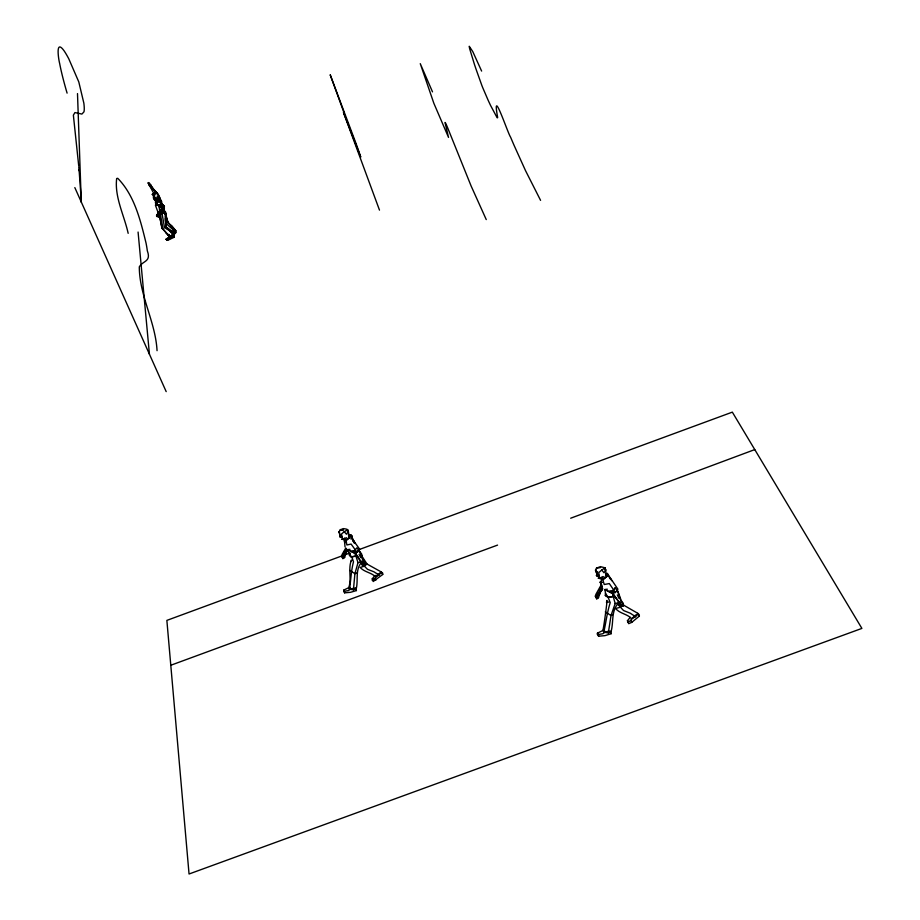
<?xml version="1.0" encoding="UTF-8"?>
<svg xmlns="http://www.w3.org/2000/svg" width="920" height="920" viewBox="0 0 920 920"><rect width="100%" height="100%" fill="white"/><g stroke="black" fill="none" stroke-linecap="round" stroke-linejoin="round"><path stroke-width="1.38" d="M172.052 232.231L175.869 230.851L171.879 225.814L167.9 222.789L165.117 211.519L163.208 208.932L163.622 212.152L163.254 209.863L164.059 209.53L164.335 212.876L158.827 214.532L157.63 212.244M356.028 588.834L353.625 588.271L350.681 589.019L349.796 587.132L343.747 590.111L343.735 591.157L344.609 592.836L350.508 592.319L356.419 590.571L355.568 588.225L356.419 590.571M154.755 198.225L154.778 200.502L156.676 200.169L155.974 201.963L157.538 205.378C164.07 205.93 161.759 209.794 158.527 213.704M344.781 542.938L343.976 538.648L345.356 539.062L346.081 540.477L346.874 544.973L351.106 544.065L357.075 552.333L359.709 549.286L352.751 539.534L350.75 535.003L348.91 535.727L349.151 536.728M153.272 196.765L154.778 200.502M340.998 537.13L340.032 536.877L341.228 537.395L341.021 536.406L340.032 536.877L340.549 535.129M382.731 574.482L381.19 572.044L382.697 573.091L382.731 574.482L373.209 581.52L372.232 578.852L374.785 575.759M159.321 206.091L159.505 210.484M601.22 582.164L601.369 579.059L600.553 577.518L602.324 578.001L604.221 584.499L609.316 583.579L615.434 592.537L617.895 589.156L607.269 573.447L605.728 574.298L606.706 576.564L603.06 579.542L601.369 579.059L603.06 579.542L606.706 576.564L605.141 567.835L600.426 566.616L596.47 568.157L595.528 570.423L596.988 574.264L599.046 575.299L599.069 576.529M160.666 201.48L160.655 203.308C160.149 200.353 162.115 205.011 160.666 201.48L161.023 203.101M162.115 208.414L157.193 214.923L157.124 216.545L158.941 216.97L159.597 214.21L163.679 208.943C161.92 204.849 158.01 200.192 158.827 195.558L156.458 192.303L153.985 193.142L152.248 194.384L154.709 195.73L154.525 197.501M348.369 534.301L349.393 537.74L346.081 540.477L344.816 540.074L346.081 540.477L349.393 537.74L348.369 531.518L347.967 529.747L346.253 529.08L343.597 528.62L340.779 529.552L340.733 530.311L343.183 530.391M353.441 589.846L354.901 573.712L357.995 562.672L362.066 561.706C354.855 569.296 358.432 579.623 356.27 588.742L353.441 589.846L349.358 589.168L348.864 587.385C351.808 578.438 347.921 569.02 351.371 560.084L351.934 560.234L350.635 561.775M363.549 563.143L363.71 561.154L365.746 563.684L365.091 565.006L362.859 565.535L356.971 555.496M157.136 214.452L157.102 215.993L157.136 214.452L158.689 214.624M597.551 571.573L596.436 575.609L597.827 576.196L596.436 575.609L597.379 575.08L597.459 575.885M608.327 632.948L611.018 615.537L613.778 607.476L615.192 603.623L619.033 602.473C610.799 610.42 613.881 621.805 611.053 631.683L608.327 632.948L603.784 632.189C606.004 622.345 607.096 612.386 610.224 602.657L608.108 597.298L605.279 595.435L605.544 593.147M157.124 196.155L160.701 200.318L158.01 194.028L158.079 194.89L151.42 186.748L149.983 186.702L148.131 182.896L149.649 183.367L155.549 192.59M165.129 217.281L165.439 213.359L166.324 216.441L166.198 227.47L170.119 230.425L173.983 235.865L169.567 236.647L161.943 228.137L159.93 217.741L157.883 213.13L159.229 214.245L164.266 212.75L163.794 209.495L164.277 210.208M595.528 570.423L595.608 569.721L596.033 571.895M163.254 209.863L163.403 212.393L165.703 215.188L166.14 227.159M170.89 232.449L171.051 231.15L170.89 232.449L170.625 231.909M603.784 632.189L602.922 630.2C603.796 627.716 608.615 591.422 606.476 602.531L608.902 601.967M610.811 631.787L608.465 631.212L605.256 632.04L603.969 629.924L597.425 633.178L597.287 634.294L598.598 636.203L605.015 635.628L611.19 633.684L610.167 631.108M150.972 186.277C151.455 188.186 150.086 184.713 148.419 183.356L148.752 182.528M156.193 201.56L155.526 198.789L156.365 199.686M162.104 204.125L164.415 206.252L162.955 206.597L162.173 205.804L162.955 206.597L164.415 206.252L163.507 205.746C166.692 210.255 159.125 212.6 158.941 216.97M169.889 236.302L165.807 232.622M349.887 552.966L349.393 555.243L351.382 556.807L355.948 556.128L355.695 553.771M171.43 230.954L171.155 232.219L171.499 231.253C174.995 230.138 178.158 234.358 171.879 234.623M349.358 589.168C351.037 580.072 351.026 570.848 353.498 561.798L352.279 558.175L349.439 555.208L349.91 553.184M156.756 215.867L158.562 213.612M158.148 213.865L158.596 211.91L157.929 213.371L158.873 214.233M169.314 235.646L168.004 235.221L168.762 234.347M601.185 584.855L595.884 594.377L595.412 596.137L596.758 598.851L598.471 597.724L600.794 590.663M346.679 551.08L344.609 557.566L342.861 558.578L341.688 556.094L342.091 554.484L345.816 547.975M156.756 215.015L156.515 215.924L158.93 214.36M175.685 233.013L175.858 231.989L174.34 230.287M597.022 568.422L597.252 567.617M155.365 202.848L156.032 200.502M149.753 184.644C149.247 183.804 151.352 189.876 154.169 193.821M156.078 201.319L156.768 199.64L156.147 199.433M163.622 210.542L163.403 212.393L164.335 212.876L162.161 208.621M171.269 232.645L171.499 231.253M345.207 555.335L345.816 553.541L341.688 556.094L344.609 557.566M614.87 587.661L617.711 590.916L621.172 600.392L623.242 603.612L622.99 606.176L619.953 606.452L618.344 601.346L614.502 595.861M159.424 205.068L156.515 205.39L159.424 205.068L159.689 204.355M344.966 537.694L344.54 538.867L341.964 539.246L342.619 538.142M157.458 214.682L156.791 215.683M155.63 201.998L155.871 200.008M168.739 235.727L169.234 234.531M599.046 595.286L599.863 593.342L595.412 596.137L598.471 597.724M169.418 235.209L168.613 237.36L165.968 239.292L167.82 240.258L174.282 237.187L172.534 234.968L173.431 235.934L169.567 236.647L163.001 228.93L160.287 213.394L157.929 213.371L159.079 213.428M341.688 556.094L344.942 554.415L347.369 550.102M595.412 596.137L599.092 594.331L602.784 588.685M600.369 588.018L601.3 585.925M159.252 207.69L161.38 202.871L161.678 205.275M168.785 235.842L169.303 234.692M157.124 216.545L158.24 215.648L160.08 217.396M342.091 537.659L341.998 536.521L340.181 535.589L338.893 532.07L340.779 529.552M603.934 576.518L602.324 578.001L599.553 578.473L598.345 578.174L598.931 576.955M602.197 576.553L601.565 577.817L598.345 578.174M160.011 199.191L160.39 198.455M338.893 532.07L339.216 531.472L339.733 533.485M343.183 554.277L346.518 548.814M346.311 549.125L342.654 555.093L343.516 556.68L341.745 556.036L342.861 558.578L344.195 554.921M599.288 590.502L601.473 587.063M597.919 594.814L596.712 596.7L596.758 598.851L595.55 596.091L597.402 596.769L596.689 595.079L602.416 587.075M157.538 205.378L157.964 204.734L156.549 203.067L158.033 201.779L159.689 201.71M158.47 198.605L159.861 197.294M627.612 622.345C632.109 620.931 632.891 615.204 637.709 614.307L637.629 613.387L639.101 614.502L639.4 616.055L631.741 622.369L628.693 623.679L627.405 620.735L630.234 617.377M372.186 580.301L374.9 578.462L377.936 574.31L381.122 572.861M635.594 616.699L637.974 613.421L623.07 604.819L619.838 607.395L615.606 608.499C619.746 613.663 627.187 613.824 631.706 618.7L635.594 616.699L630.234 613.203L623.576 610.546L617.412 603.98M157.918 214.233L157.607 214.797C157.032 217.085 161.31 216.407 157.446 215.464L158.493 215.188M599.092 594.331L599.863 593.342M158.021 216.131L158.895 216.096M367.068 564.063L363.814 566.375L360.145 567.422C364.274 572.183 371.254 572.389 375.682 576.909L379.04 575.034L381.478 572.079L367.068 564.063L362.181 556.611L361.376 553.506L357.799 550.643M164.45 208.092L163.748 208.426M615.331 588.156L612.398 590.858L609.822 590.858L612.375 592.986L613.226 595.573L616.308 598.759M158.343 197.167L156.4 199.341L154.686 199.237L155.434 200.295M165.968 239.292L169.177 237.82M356.891 547.917L354.315 550.804L352.096 550.816L354.614 552.793L355.568 555.197L358.558 558.141M365.746 563.684L362.859 565.535C360.824 560.245 356.741 556.082 354.315 550.804M346.714 537.683L345.356 539.062L341.964 539.246M344.942 554.415L345.816 553.541M600.737 591.226L602.335 589.651M168.004 235.221L168.59 234.646M623.519 604.716L620.551 606.763L618.872 604.831M153.686 195.201L157.102 192.993M344.252 531.656L346.438 534.221L348.369 531.518L346.529 530.346L344.252 531.656L341.492 534.037L341.998 536.521L340.101 535.003M601.795 570.02L604.026 572.803L605.992 569.837L604.014 568.56L601.795 570.02L598.759 572.62L599.046 575.299L596.631 573.597M342.918 539.499L343.539 539.016M175.57 230.702L173.914 231.736L173.673 230.966M605.256 632.04L602.853 633.742L598.425 634.501L597.425 633.178M350.681 589.019L348.416 590.582L344.425 591.272L343.747 590.111M379.466 573.436L381.478 572.079M161.621 208.874L162.196 208.081M160.793 206.505L157.964 204.734L161.483 208.253L162.138 207.828M159.447 199.352L156.066 201.1M150.581 186.07L150.627 184.874L149.201 184.943M159.551 199.835L155.974 201.963M166.313 239.43L167.336 240.051L172.132 237.291L174.236 237.084M599.553 578.473L600.404 577.967M612.72 614.548L611.018 615.537L605.314 611.904M157.515 198.697L156.4 199.341L155.974 197.903L157.377 198.064L156.4 199.157L154.686 199.237M150.627 184.874L149.558 185.46L148.292 182.781M156.055 200.031L156.802 200.008M149.419 185.012L150.052 184.678M151.144 186.553L150.431 186.587M152.248 194.384L154.353 193.833M159.045 200.341L160.333 199.732M169.763 238.441L166.715 239.786L169.027 238.05L170.154 235.876L171.591 235.52M356.937 572.884L354.901 573.712L349.991 570.434M173.857 232.955L175.927 232.139M570.688 518.213L754.768 449.592M348.622 553.449L166.865 620.39L189.048 874L861.89 628.406L732.331 412.137L359.398 549.481M171.097 665.148L497.559 545.1M151.42 186.748L150.512 187.07L151.823 188.531M155.181 198.041L153.525 198.72L153.629 197.34L154.249 198.375L153.548 197.236L154.146 198.904M157.515 215.867L158.24 215.648M159.655 198.95L160.275 198.766L158.251 199.249L159.275 198.789M173.972 235.865L169.567 236.647L173.983 235.865L173.822 234.876L170.119 229.942L166.255 227.01M351.44 556.865L355.925 556.094L357.995 562.672M339.859 530.012L343.459 529.437M596.47 568.157L600.576 567.548M607.327 589.191L604.923 589.536L605.509 593.388L608.028 597.241L613.272 596.539L612.984 591.445M351.382 556.807L348.772 553.242L347.679 549.62L353.797 552.782L357.075 552.333M350.014 549.32L347.679 549.62L353.797 552.782M619.953 606.452L622.99 606.176L622.817 604.567M611.547 592.986L604.923 589.536L611.547 592.986L615.434 592.537M156.515 205.39L157.262 205.309M362.353 565.259L365.091 565.006L364.803 563.511M163.093 206.333L164.415 206.252L162.15 206.206M348.553 535.486L351.796 535.659L352.785 541.04M602.404 586.419L600.105 582.13L602.439 582.383M353.832 588.432L356.27 588.742M167.336 240.051L166.646 239.637M156.02 201.066L158.332 201.859M174.282 237.187L173.443 236.647M605.314 595.401L608.108 597.298L613.237 596.494L615.192 603.623M351.026 539.12L350.75 535.003L351.796 535.659M379.04 575.034L373.899 571.791L367.482 569.296L360.445 562.131M372.232 578.852L373.175 579.519M169.567 235.439L170.027 235.669M165.715 228.252L167.601 229.689M627.405 620.735L628.303 621.437M159.229 214.245L157.883 213.13M159.574 214.555L159.011 214.038L162.288 208.127M159.988 211.715L162.115 213.796M160.287 201.595L162.138 203.423L162.495 205.585M174.19 229.988L175.053 230.851M621.632 602.002L623.242 603.612M161.632 203.481L164.255 206.367M637.709 614.307L639.4 616.055M357.109 548.332C361.572 552 361.422 558.52 365.263 562.637M157.987 197.248L159.068 198.433M150.799 186.047L156.78 192.705M159.137 198.053L161.368 201.606M361.376 563.776L362.859 565.535M155.928 192.337L156.492 193.016M168.049 228.999L170.189 231.587M620.551 606.763L619.022 602.048L614.617 596.068L612.398 590.858M175.869 230.851C169.613 225.411 165.968 220.834 165.727 212.175M174.374 231.794C171.649 226.688 164.749 225.319 165.002 218.454M167.82 228.47L170.119 231.449M610.202 632.385L611.19 633.684M152.766 194.591L154.065 196.788M355.143 543.501L352.751 539.534L353.981 542.892M350.75 535.003L354.924 543.156M362.089 560.728L363.653 564.087M354.832 552L356.224 554.415M600.105 582.13L601.484 584.534M620.126 601.577L621.632 605.222M359.168 550.378L362.618 559.624M610.581 578.553L611.719 580.692M540.569 200.353L525.515 170.625L514.038 145.256A138.345 8.935 69.9 0 1 510.565 137.126C507.794 133.32 491.556 84.088 497.639 117.38A46.322 2.725 69.8 0 1 497.099 117.668L490.532 105.386A229.919 13.973 70.1 0 1 488.186 100.349L482.701 87.618A14.915 0.862 69.8 0 1 481.712 85.065L476.203 69.621A56.062 3.289 69.8 0 1 474.386 64.216L469.729 48.978A26.358 1.529 69.8 0 1 469.269 46.276L472.776 51.612L481.62 71.07M610.155 578.898L607.269 573.447L607.959 576.46M359.087 554.507L360.732 557.658M617.159 590.33L619.459 596.114M612.363 592.077L613.249 593.814M374.9 578.462L375.808 580.29M486.254 219.592L471.12 186.001L447.637 127.753A20.872 0.736 69.7 0 0 445.475 122.923L445.027 122.463L448.523 137.402L433.826 103.224L420.267 63.652L432.503 91.873M617.297 594.86L618.872 598.264M630.867 620.402L631.741 622.369M74.83 187.599L166.186 391.621M158.827 214.532L155.457 205.367L156.239 202.158L156.94 205.171L156.549 203.067M605.728 574.298L606.706 576.564M343.896 112.424L330.188 74.75L355.787 142.841A113.815 0.874 69.6 0 1 358.34 149.994L360.743 157.067L343.459 112.447L379.488 210.117M128.167 233.335C124.246 215.452 114.402 197.03 116.667 178.537L117.702 178.273C134.446 195.247 140.507 220.42 146.05 243.11A105.34 12.535 69 0 1 147.315 250.792C151.432 261.993 142.979 260.486 139.299 266.846C139.357 295.55 155.537 321.919 157.055 350.681M619.735 597.172L620.574 600.357M348.91 535.727L349.393 537.74M162.092 228.528L160.091 218.546M162.115 213.888L164.611 228.056M344.425 591.272L344.609 592.836M361.376 553.506L361.709 556.945M598.425 634.501L598.598 636.203M79.062 169.602L81.201 199.559M138.08 232.047L149.431 354.223M344.333 539.178L345.034 546.905M78.706 165.738L73.37 115.172L74.934 112.562L81.915 114.08L83.962 111.837A92.736 11.189 68.5 0 0 84.26 108.79L84.237 107.421A100.464 12.133 68.5 0 0 83.835 103.097L78.798 81.938L68.781 58.8A47.84 5.739 68.7 0 0 66.389 54.475A46.345 5.554 68.7 0 0 63.963 50.646C55.188 38.525 58.615 59.65 59.65 63.48A115.034 13.754 68.9 0 0 67.091 93.127M375.613 575.403L375.682 576.909M77.498 93.587L81.282 202.181L81.213 199.939M605.141 567.835L605.222 570.308M79.12 170.717A52.843 1.208 86 0 1 78.752 166.888M161.356 200.686L159.896 199.18L161.678 202.147L161.356 200.686"/></g></svg>
